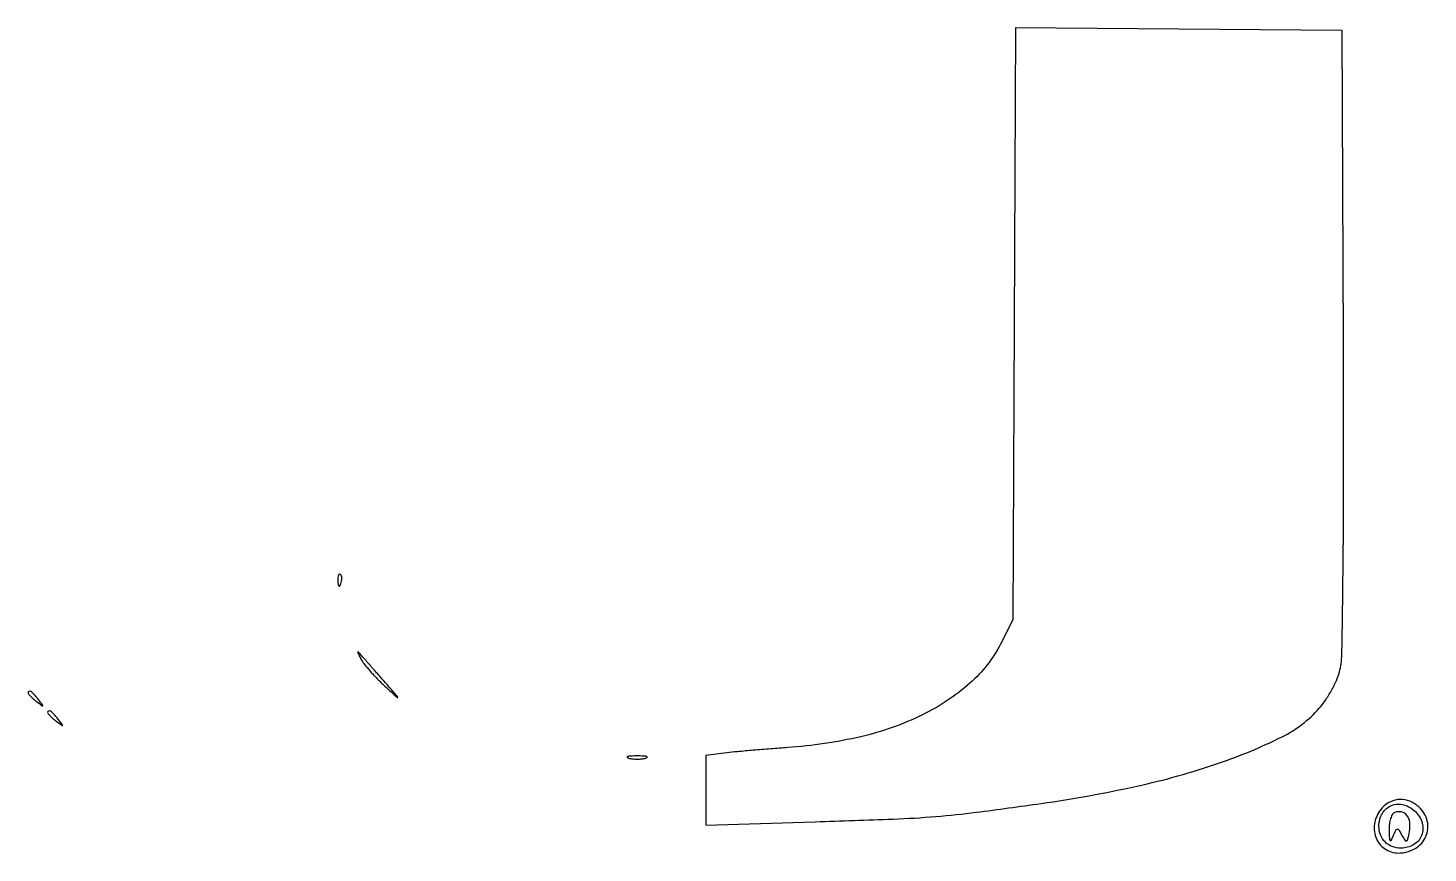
# Model space of a CAD drawing. Extents: x 13 to 298, y 65 to 233.
import ezdxf

# ---------------------------------------------------------------- set-up
doc = ezdxf.new("R2010")
doc.units = 0

msp = doc.modelspace()

# ---------------------------------------------------------------- linework, layer by layer
for points in [[(213.772717, 172.763452), (213.5, 112.5), (211.032906, 107.670231, -0.094931), (204.723084, 99.566127, -0.06645), (195.063032, 93.136672, -0.056877), (182.516582, 88.685723, -0.039681), (167.648393, 86.469718, 0.002381), (164.217063, 86.21742, 0.002107), (160.645153, 85.922531, 0.002115), (157.429711, 85.629717, 0.006448), (155.25, 85.39352), (151, 84.877454), (151, 77.784252), (151, 70.691051), (173.25, 71.367209, 0.002029), (189.085635, 71.912767, 0.010562), (197.808973, 72.433465, 0.011984), (206.024706, 73.296893, 0.003105), (219.209775, 75.086241, 0.018904), (238.693831, 78.609587, 0.028312), (255.339962, 83.275926, 0.032527), (268.292337, 88.675178, 0.097881), (275.84983, 94.481748, 0.031689), (277.100753, 96.102974, 0.021422), (278.323514, 98.092957, 0.021624), (279.343581, 100.126702, 0.039678), (279.965419, 101.871576, 0.061265), (280.453606, 105.319444, 0.001626), (280.685592, 120.756226, 0.002848), (280.809118, 141.072701, 0.001112), (280.757499, 169.134706), (280.5, 232.5), (247.272717, 232.763452), (214.045434, 233.026905)], [(76.078947, 120.416667, 0.018894), (76.137993, 119.670344, 0.168741), (76.279315, 119.37858, 0.470617), (76.461564, 119.395823, 0.054073), (76.683114, 119.8125, 0.051402), (76.839148, 120.359369, 0.05415), (76.876576, 120.916927, 0.060344), (76.797407, 121.402231, 0.126455), (76.604167, 121.729167, 0.296942), (76.385309, 121.77538, 0.208169), (76.200665, 121.592839, 0.077125), (76.089945, 121.112848, 0.028489)], [(80.782468, 104.5, 0.046735), (81.433771, 103.501924, 0.012788), (82.641797, 102.059375, 0.012812), (84.101999, 100.486746, 0.013029), (85.632889, 99, 0.000865), (88.174641, 96.665215, 0.794641), (88.25508, 96.720445, 0.086364), (88.030306, 97.09028, 0.000399), (85.044507, 100.5, 0.000278), (83.330512, 102.452003, 0.0004), (81.810707, 104.178125, 0.000209), (80.520694, 105.63967, 0.006396), (80.194085, 106, 0.691033), (80.132676, 105.974922, 0.087103), (80.175112, 105.765625, 0.020481), (80.407894, 105.23695, 0.007262)], [(13, 97.622445, 0.184603), (13.08115, 97.410139, 0.013803), (13.514062, 96.952641, 0.017649), (14.079598, 96.425681, 0.012436), (14.75, 95.872445, 0.001576), (15.879507, 94.99236, 0.377591), (16, 95, 0.377591), (16.00764, 95.120493, 0.001576), (15.127555, 96.25, 0.017685), (14.23668, 97.306759, 0.065617), (13.573889, 97.869516, 0.241985), (13.193395, 97.90695, 0.307699)], [(17, 93.622445, 0.184603), (17.08115, 93.410139, 0.013803), (17.514063, 92.952641, 0.017649), (18.079598, 92.425681, 0.012436), (18.75, 91.872445, 0.001576), (19.879507, 90.99236, 0.377591), (20, 91, 0.377591), (20.00764, 91.120493, 0.001576), (19.127555, 92.25, 0.017685), (18.23668, 93.306759, 0.065617), (17.573889, 93.869516, 0.241985), (17.193395, 93.90695, 0.307699)], [(135.25, 84.310674, 0.039571), (136.047266, 84.168469, 0.024357), (137, 84.122029, 0.024357), (137.952734, 84.168469, 0.039571), (138.75, 84.310674, 0.161593), (139.00914, 84.478988, 0.542911), (138.957813, 84.633659, 0.052887), (138.251983, 84.740287, 0.011065), (137, 84.767997, 0.011065), (135.748017, 84.740287, 0.052887), (135.042187, 84.633659, 0.542911), (134.99086, 84.478988, 0.161593)], [(288.654988, 74.171259, 0.128069), (287.162717, 71.310557, 0.144061), (287.348551, 68.221668, 0.155337), (289.140702, 65.885868, 0.153216), (291.963755, 65, 0.132261), (295.348318, 65.91123, 0.156702), (297.557638, 68.360534, 0.166599), (297.851739, 71.517584, 0.150613), (296.171259, 74.345012, 0.083943), (294.297769, 75.540768, 0.106321), (292.285252, 75.925171, 0.109671), (290.339845, 75.445835, 0.094072)], [(295.428571, 73.428571, -0.12875), (296.803909, 71.077513, -0.163622), (296.676124, 68.58163, -0.166873), (295.074586, 66.704055, -0.134267), (292.5, 66, -0.088259), (290.687906, 66.32238, -0.108744), (289.244828, 67.244828, -0.108744), (288.32238, 68.687906, -0.088259), (288, 70.5, -0.134267), (288.704055, 73.074586, -0.166873), (290.58163, 74.676124, -0.163622), (293.077513, 74.803909, -0.12875)], [(291.25, 73.282394, 0.174601), (290.774434, 72.889407, 0.054828), (290.387834, 72.035037, 0.047204), (290.135409, 70.911733, 0.037242), (290.070285, 69.666667, 0.005954), (290.128062, 67.972976, 0.140352), (290.279395, 67.523681, 0.571388), (290.499508, 67.539381, 0.022131), (290.905509, 68.455648, -0.011596), (291.415216, 69.674657, -0.277212), (291.706928, 69.878854, -0.277816), (292.023766, 69.717079, -0.011636), (292.694796, 68.580885, 0.017432), (293.321187, 67.547809, 0.384369), (293.634975, 67.465358, 0.221334), (293.891797, 67.797511, 0.008415), (294.219687, 69.368887, 0.07688), (294.285511, 71.226206, 0.13356), (293.712014, 72.647263, 0.172994), (292.626402, 73.35708, 0.146373)]]:
    msp.add_lwpolyline(points, format="xyb", close=True)

doc.saveas('drawing.dxf')
